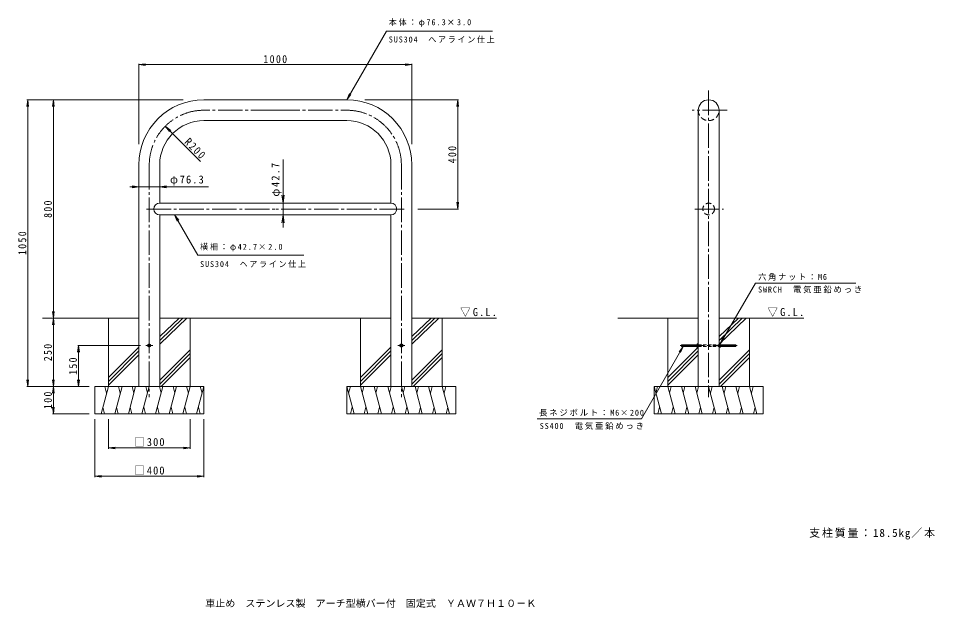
# Model space of a CAD drawing. Units: millimetres, scale not verified. Extents: x -1548 to 1810, y -1348 to 811.
import ezdxf
from ezdxf.enums import TextEntityAlignment as Align

# ---------------------------------------------------------------- set-up
doc = ezdxf.new("R2010")
doc.units = ezdxf.units.MM
doc.header["$LTSCALE"] = 10
for name, pattern in [('CHAIN2', [12, 9, -1, 1, -1]), ('DASHED1', [1.8, 1.2, -0.6]), ('DASHED2', [3, 2, -1])]:
    doc.linetypes.add(name, pattern=pattern)
for name, color, linetype, lineweight in [('C-0', 7, 'CHAIN2', 9), ('C-2', 3, 'Continuous', 9), ('C-4', 7, 'Continuous', 9), ('C-5', 7, 'Continuous', 9), ('C-E', 6, 'Continuous', 5)]:
    doc.layers.add(name, color=color, linetype=linetype, lineweight=lineweight)
doc.layers.add('F-F', color=2, linetype='Continuous')
doc.styles.add('ＭＳ ゴシック', font='')
doc.styles.get('ＭＳ ゴシック').set_extended_font_data('MS Gothic')

msp = doc.modelspace()

# ---------------------------------------------------------------- linework, layer by layer
at = {"layer": 'C-0'}
for p, q in [((981.85, 546.27), (981.85, -576.39)), ((-606.12, 474.4), (-867.97, 474.4)), ((-606.12, 474.4), (-344.27, 474.4)), ((1049.19, 474.4), (921.67, 474.4)), ((-1067.97, 274.4), (-1067.97, -576.39)), ((-144.27, 274.4), (-144.27, -576.39)), ((-1077.97, 112.55), (-606.12, 112.55)), ((-134.27, 112.55), (-606.12, 112.55)), ((931.74, 112.55), (1035.84, 112.55)), ((-1080.35, -387.45), (-1055.45, -387.45)), ((-131.89, -387.45), (-156.79, -387.45)), ((876.85, -387.45), (1086.85, -387.45))]:
    msp.add_line(p, q, dxfattribs=at)
for centre, start, end in [((-867.97, 274.4), 90, 180), ((-344.27, 274.4), 0, 90)]:
    msp.add_arc(centre, 200, start, end, dxfattribs=at)
at = {"layer": 'C-2'}
for p, q in [((-867.97, 512.55), (-606.12, 512.55)), ((-344.27, 512.55), (-606.12, 512.55)), ((943.7, 474.4), (943.7, -287.45)), ((1020, 474.4), (1020, -287.45)), ((-867.97, 436.25), (-606.12, 436.25)), ((-344.27, 436.25), (-606.12, 436.25)), ((-1106.12, 274.4), (-1106.12, -287.45)), ((-1029.82, 274.4), (-1029.82, 133.9)), ((-182.42, 274.4), (-182.42, 133.9)), ((-106.12, 274.4), (-106.12, -287.45)), ((-1029.82, 133.9), (-606.12, 133.9)), ((-182.42, 133.9), (-606.12, 133.9)), ((-1029.82, 91.2), (-606.12, 91.2)), ((-182.42, 91.2), (-606.12, 91.2)), ((-182.42, 91.2), (-182.42, -287.45)), ((-1106.12, -287.45), (-1106.12, -537.45)), ((-182.42, -287.45), (-182.42, -537.45)), ((-106.12, -287.45), (-106.12, -537.45)), ((943.7, -287.45), (943.7, -537.45)), ((943.7, -287.45), (943.7, -537.45)), ((1020, -287.45), (1020, -537.45)), ((1020, -287.45), (1020, -537.45)), ((-1067.98, -381.7), (-1072.98, -384.59)), ((-1072.98, -384.59), (-1072.98, -390.32)), ((-1067.98, -393.2), (-1072.98, -390.32)), ((-1067.98, -393.2), (-1062.98, -390.32)), ((-144.26, -393.2), (-149.26, -390.32)), ((-144.26, -381.7), (-139.26, -384.59)), ((-144.26, -393.2), (-139.26, -390.32)), ((-139.26, -384.59), (-139.26, -390.32)), ((881.85, -384.99), (882.39, -384.45)), ((881.85, -384.99), (881.85, -389.91)), ((938.7, -384.99), (881.85, -384.99)), ((881.85, -389.91), (882.39, -390.45)), ((938.7, -389.91), (881.85, -389.91)), ((882.39, -384.45), (882.39, -390.45)), ((938.7, -384.45), (882.39, -384.45)), ((938.7, -390.45), (882.39, -390.45)), ((938.7, -383.15), (938.7, -391.76)), ((939.19, -381.7), (943.7, -381.7)), ((939.19, -384.59), (943.7, -384.59)), ((939.19, -390.32), (943.7, -390.32)), ((939.19, -393.2), (943.7, -393.2)), ((1024.51, -381.7), (1020, -381.7)), ((1024.51, -384.59), (1020, -384.59)), ((1024.51, -390.32), (1020, -390.32)), ((1024.51, -393.2), (1020, -393.2)), ((1025, -383.15), (1025, -391.76)), ((1025, -384.45), (1081.31, -384.45)), ((1025, -384.99), (1081.85, -384.99)), ((1025, -389.91), (1081.85, -389.91)), ((1025, -390.45), (1081.31, -390.45)), ((1081.85, -384.99), (1081.31, -384.45)), ((1081.31, -384.45), (1081.31, -390.45)), ((1081.85, -389.91), (1081.31, -390.45)), ((1081.85, -384.99), (1081.85, -389.91))]:
    msp.add_line(p, q, dxfattribs=at)
at = {"layer": 'C-2', "linetype": 'DASHED1'}
for p, q in [((943.7, -384.45), (1020, -384.45)), ((943.7, -390.45), (1020, -390.45))]:
    msp.add_line(p, q, dxfattribs=at)
at = {"layer": 'C-2'}
for points in [[(-1029.82, 91.2), (-1029.82, -287.45), (-1029.82, -537.45)], [(-1067.98, -381.7), (-1062.98, -384.59), (-1062.98, -390.32)], [(-144.26, -381.7), (-149.26, -384.59), (-149.26, -390.32)]]:
    msp.add_lwpolyline(points, dxfattribs=at)
at = {"layer": 'C-2', "linetype": 'DASHED2'}
msp.add_circle((981.85, 112.55), 21.35, dxfattribs=at)
at = {"layer": 'C-2'}
for centre, radius in [((-1067.98, -387.45), 5), ((-1067.98, -387.45), 3), ((-144.26, -387.45), 5), ((-144.26, -387.45), 3)]:
    msp.add_circle(centre, radius, dxfattribs=at)
for centre, radius, start, end in [((-867.97, 274.4), 238.15, 90, 180), ((-344.27, 274.4), 238.15, 0, 90), ((981.85, 474.4), 38.15, 0, 180), ((-867.97, 274.4), 161.85, 90, 180), ((-344.27, 274.4), 161.85, 0, 90), ((-1029.82, 112.55), 21.35, 90, 270), ((-182.42, 112.55), 21.35, 270, 90), ((941.07, -383.15), 2.37, 142.44278, 217.55722), ((947.3, -387.45), 8.6, 160.548, 199.452), ((941.07, -391.76), 2.37, 142.44278, 217.55722), ((1022.63, -383.15), 2.37, 322.44278, 37.55722), ((1016.4, -387.45), 8.6, 340.548, 19.452), ((1022.63, -391.76), 2.37, 322.44278, 37.55722)]:
    msp.add_arc(centre, radius, start, end, dxfattribs=at)
at = {"layer": 'C-2', "linetype": 'DASHED2'}
msp.add_arc((981.85, 474.4), 38.15, 180.14683, 0, dxfattribs=at)
at = {"layer": 'C-4'}
for p, q in [((-1106.12, 641.62), (-1081.33, 644.88)), ((-1106.12, 644.62), (-1106.12, 350.61)), ((-1106.12, 641.62), (-106.12, 641.62)), ((-1106.12, 641.62), (-1081.33, 638.36)), ((-106.12, 641.62), (-130.91, 644.88)), ((-106.12, 641.62), (-130.91, 638.36)), ((-106.12, 644.62), (-106.12, 350.61)), ((-1513.44, 512.55), (-1516.71, 487.76)), ((-1516.44, 512.55), (-943.37, 512.55)), ((-1513.44, -537.45), (-1513.44, 512.55)), ((-1513.44, 512.55), (-1510.18, 487.76)), ((-1419.55, 512.55), (-1422.81, 487.76)), ((-1419.55, -287.45), (-1419.55, 512.55)), ((-1419.55, 512.55), (-1416.29, 487.76)), ((65.14, 512.55), (-277.96, 512.55)), ((62.14, 512.55), (58.87, 487.76)), ((62.14, 112.55), (62.14, 512.55)), ((62.14, 512.55), (65.4, 487.76)), ((-880.87, 287.15), (-1009.42, 415.79)), ((-577.93, 293.47), (-577.93, 45.26)), ((-1106.12, 193.72), (-1139.81, 193.72)), ((-1106.12, 193.72), (-1130.91, 196.98)), ((-1106.12, 193.72), (-1130.91, 190.46)), ((-1029.82, 193.72), (-1106.12, 193.72)), ((-1029.82, 193.72), (-1005.03, 196.98)), ((-1029.82, 193.72), (-1005.03, 190.46)), ((-1029.82, 193.72), (-850.54, 193.72)), ((-577.93, 133.9), (-581.84, 163.64)), ((-577.93, 133.9), (-574.01, 163.64)), ((62.14, 112.55), (58.87, 137.33)), ((62.14, 112.55), (65.4, 137.33)), ((-577.93, 133.9), (-574.93, 133.9)), ((65.14, 112.55), (-83.33, 112.55)), ((-577.93, 91.2), (-581.84, 61.45)), ((-577.93, 91.2), (-574.93, 91.2)), ((-577.93, 91.2), (-574.01, 61.45)), ((-1419.55, -287.45), (-1422.81, -262.67)), ((-1419.55, -287.45), (-1416.29, -262.67)), ((-1419.55, -287.45), (-1422.81, -312.24)), ((-1419.55, -537.45), (-1419.55, -287.45)), ((-1419.55, -287.45), (-1416.29, -312.24)), ((-1327.42, -387.45), (-1330.68, -412.24)), ((-1330.42, -387.45), (-1100.35, -387.45)), ((-1327.42, -537.45), (-1327.42, -387.45)), ((-1327.42, -387.45), (-1324.16, -412.24)), ((-1513.44, -537.45), (-1516.71, -512.67)), ((-1513.44, -537.45), (-1510.18, -512.67)), ((-1419.55, -537.45), (-1422.81, -512.67)), ((-1419.55, -537.45), (-1416.29, -512.67)), ((-1327.42, -537.45), (-1330.68, -512.67)), ((-1327.42, -537.45), (-1324.16, -512.67)), ((-1516.44, -537.45), (-1287.97, -537.45)), ((-1419.55, -537.45), (-1422.81, -562.24)), ((-1419.55, -637.45), (-1419.55, -537.45)), ((-1419.55, -537.45), (-1416.29, -562.24)), ((-1419.55, -637.45), (-1422.81, -612.67)), ((-1422.55, -637.45), (-1287.97, -637.45)), ((-1419.55, -637.45), (-1416.29, -612.67)), ((-1267.97, -869.56), (-1267.97, -657.45)), ((-1217.97, -765.44), (-1217.97, -657.45)), ((-917.97, -765.44), (-917.97, -657.45)), ((-867.97, -869.56), (-867.97, -657.45)), ((-1217.97, -762.44), (-1193.18, -759.18)), ((-1217.97, -762.44), (-917.97, -762.44)), ((-1217.97, -762.44), (-1193.18, -765.71)), ((-917.97, -762.44), (-942.75, -759.18)), ((-917.97, -762.44), (-942.75, -765.71)), ((-1267.97, -866.56), (-1243.18, -863.29)), ((-1267.97, -866.56), (-867.97, -866.56)), ((-1267.97, -866.56), (-1243.18, -869.82)), ((-867.97, -866.56), (-892.75, -863.29)), ((-867.97, -866.56), (-892.75, -869.82))]:
    msp.add_line(p, q, dxfattribs=at)
at = {"layer": 'C-5'}
for p, q in [((-344.27, 512.55), (-198.83, 764.46)), ((-198.83, 764.46), (189.54, 764.47)), ((-344.27, 512.55), (-334.7, 535.64)), ((-344.27, 512.55), (-329.05, 532.38)), ((-1009.42, 415.79), (-989.59, 400.56)), ((-1009.42, 415.79), (-994.21, 395.95)), ((-974.99, 91.2), (-965.42, 68.1)), ((-974.99, 91.2), (-959.77, 71.36)), ((-974.99, 91.2), (-889.5, -55.95)), ((-501.94, -55.95), (-889.5, -55.95)), ((1024.51, -381.7), (1154.02, -159.53)), ((1154.02, -159.53), (1521.19, -159.53)), ((1024.51, -381.7), (1034.17, -358.65)), ((1024.51, -381.7), (1039.81, -361.93)), ((888.43, -390.45), (735.18, -655.82)), ((888.43, -390.45), (873.2, -410.29)), ((888.43, -390.45), (878.86, -413.55)), ((353.3, -655.82), (735.18, -655.82))]:
    msp.add_line(p, q, dxfattribs=at)
at = {"layer": 'C-E'}
for p, q in [((-1106.12, -287.45), (-1459, -287.45)), ((-1217.97, -537.45), (-1217.97, -287.45)), ((-944.72, -287.45), (-1029.82, -369.11)), ((-958.99, -287.45), (-1029.82, -354.8)), ((-1029.82, -287.45), (-182.42, -287.45)), ((-930.48, -287.45), (-1028.1, -381.7)), ((-917.97, -537.45), (-917.97, -287.45)), ((-294.27, -537.45), (-294.27, -287.45)), ((-21.02, -287.45), (-106.12, -369.11)), ((-35.29, -287.45), (-106.12, -354.8)), ((-106.12, -287.45), (203.89, -287.45)), ((-6.78, -287.45), (-104.4, -381.7)), ((5.73, -537.45), (5.73, -287.45)), ((648.79, -287.45), (943.7, -287.45)), ((831.85, -537.45), (831.85, -287.45)), ((1105.09, -287.45), (1020, -369.11)), ((1090.83, -287.45), (1020, -354.8)), ((1020, -287.45), (1330.01, -287.45)), ((1119.33, -287.45), (1021.72, -381.7)), ((1131.85, -537.45), (1131.85, -287.45)), ((-1106.64, -393.2), (-1217.97, -504.54)), ((-182.94, -393.2), (-294.27, -504.54)), ((943.18, -393.2), (831.85, -504.54)), ((-1106.12, -406.83), (-1217.97, -518.68)), ((-1106.12, -420.97), (-1217.97, -532.82)), ((-917.97, -402.99), (-1029.82, -514.84)), ((-917.97, -417.13), (-1029.82, -528.98)), ((-917.97, -431.27), (-1024.15, -537.45)), ((-182.42, -406.83), (-294.27, -518.68)), ((-182.42, -420.97), (-294.27, -532.82)), ((5.73, -402.99), (-106.12, -514.84)), ((5.73, -417.13), (-106.12, -528.98)), ((5.73, -431.27), (-100.45, -537.45)), ((943.7, -406.83), (831.85, -518.68)), ((943.7, -420.97), (831.85, -532.82)), ((1131.85, -402.99), (1020, -514.84)), ((1131.85, -417.13), (1020, -528.98)), ((1131.85, -431.27), (1025.67, -537.45)), ((-1267.97, -537.45), (-867.97, -537.45)), ((-1267.97, -637.45), (-1267.97, -537.45)), ((-1217.97, -537.45), (-1244.76, -637.45)), ((-1231.02, -537.45), (-1224.49, -561.8)), ((-1167.97, -537.45), (-1194.76, -637.45)), ((-1181.02, -537.45), (-1174.49, -561.8)), ((-1117.97, -537.45), (-1144.76, -637.45)), ((-1131.02, -537.45), (-1124.49, -561.8)), ((-1067.97, -537.45), (-1094.76, -637.45)), ((-1081.02, -537.45), (-1074.49, -561.8)), ((-1017.97, -537.45), (-1044.76, -637.45)), ((-1031.02, -537.45), (-1024.49, -561.8)), ((-967.97, -537.45), (-994.76, -637.45)), ((-981.02, -537.45), (-974.49, -561.8)), ((-917.97, -537.45), (-944.76, -637.45)), ((-931.02, -537.45), (-924.49, -561.8)), ((-867.97, -537.45), (-894.76, -637.45)), ((-881.02, -537.45), (-874.49, -561.8)), ((55.73, -537.45), (-344.27, -537.45)), ((-344.27, -537.45), (-317.47, -637.45)), ((-331.22, -537.45), (-337.74, -561.8)), ((-294.27, -537.45), (-267.47, -637.45)), ((-281.22, -537.45), (-287.74, -561.8)), ((-244.27, -537.45), (-217.47, -637.45)), ((-231.22, -537.45), (-237.74, -561.8)), ((-194.27, -537.45), (-167.47, -637.45)), ((-181.22, -537.45), (-187.74, -561.8)), ((-144.27, -537.45), (-117.47, -637.45)), ((-131.22, -537.45), (-137.74, -561.8)), ((-94.27, -537.45), (-67.47, -637.45)), ((-81.22, -537.45), (-87.74, -561.8)), ((-44.27, -537.45), (-17.47, -637.45)), ((-31.22, -537.45), (-37.74, -561.8)), ((5.73, -537.45), (32.53, -637.45)), ((18.78, -537.45), (12.26, -561.8)), ((55.73, -637.45), (55.73, -537.45)), ((1181.85, -537.45), (781.85, -537.45)), ((781.85, -537.45), (808.64, -637.45)), ((794.9, -537.45), (788.37, -561.8)), ((831.85, -537.45), (858.64, -637.45)), ((844.9, -537.45), (838.37, -561.8)), ((881.85, -537.45), (908.64, -637.45)), ((894.9, -537.45), (888.37, -561.8)), ((931.85, -537.45), (958.64, -637.45)), ((944.9, -537.45), (938.37, -561.8)), ((981.85, -537.45), (1008.64, -637.45)), ((994.9, -537.45), (988.37, -561.8)), ((1031.85, -537.45), (1058.64, -637.45)), ((1044.9, -537.45), (1038.37, -561.8)), ((1081.85, -537.45), (1108.64, -637.45)), ((1094.9, -537.45), (1088.37, -561.8)), ((1131.85, -537.45), (1158.64, -637.45)), ((1144.9, -537.45), (1138.37, -561.8)), ((1181.85, -637.45), (1181.85, -537.45)), ((-1267.97, -637.45), (-867.97, -637.45)), ((-1231.71, -637.45), (-1238.24, -613.1)), ((-1181.71, -637.45), (-1188.24, -613.1)), ((-1131.71, -637.45), (-1138.24, -613.1)), ((-1081.71, -637.45), (-1088.24, -613.1)), ((-1031.71, -637.45), (-1038.24, -613.1)), ((-981.71, -637.45), (-988.24, -613.1)), ((-931.71, -637.45), (-938.24, -613.1)), ((-881.71, -637.45), (-888.24, -613.1)), ((55.73, -637.45), (-344.27, -637.45)), ((-330.52, -637.45), (-324, -613.1)), ((-280.52, -637.45), (-274, -613.1)), ((-230.52, -637.45), (-224, -613.1)), ((-180.52, -637.45), (-174, -613.1)), ((-130.52, -637.45), (-124, -613.1)), ((-80.52, -637.45), (-74, -613.1)), ((-30.52, -637.45), (-24, -613.1)), ((19.48, -637.45), (26, -613.1)), ((1181.85, -637.45), (781.85, -637.45)), ((795.59, -637.45), (802.12, -613.1)), ((845.59, -637.45), (852.12, -613.1)), ((895.59, -637.45), (902.12, -613.1)), ((945.59, -637.45), (952.12, -613.1)), ((995.59, -637.45), (1002.12, -613.1)), ((1045.59, -637.45), (1052.12, -613.1)), ((1095.59, -637.45), (1102.12, -613.1)), ((1145.59, -637.45), (1152.12, -613.1))]:
    msp.add_line(p, q, dxfattribs=at)
for points in [[(-867.97, -637.45), (-867.97, -540.66), (-867.97, -537.45)], [(-344.27, -637.45), (-344.27, -540.66), (-344.27, -537.45)], [(781.85, -637.45), (781.85, -540.66), (781.85, -537.45)]]:
    msp.add_lwpolyline(points, dxfattribs=at)

# ---------------------------------------------------------------- texts
at = {"layer": 'C-4', "color": 2, "char_height": 29.33, "attachment_point": 7, "style": 'ＭＳ ゴシック'}
for s, insert in [('\\T1.28;\\W0.9;1000', (-649.87, 646.62)), ('\\T1.22;\\W0.95;φ76.3', (-991.78, 198.18)), ('\\T1.21;\\W0.95;□300', (-1122.97, -756.44)), ('\\T1.21;\\W0.95;□400', (-1122.97, -860.56))]:
    msp.add_mtext(s, dxfattribs=dict(at, insert=insert))
for s, insert, rotation in [('\\T1.28;\\W0.9;R200', (-941.68, 354.99), 315), ('\\T1.27;\\W0.9;400', (57.14, 280.05), 90), ('\\T1.22;\\W0.95;φ42.7', (-582.93, 158.1), 90), ('\\T1.27;\\W0.9;800', (-1424.55, 80.05), 90), ('\\T1.28;\\W0.9;1050', (-1518.44, -56.2), 90), ('\\T1.27;\\W0.9;250', (-1424.55, -444.95), 90), ('\\T1.27;\\W0.9;150', (-1332.42, -494.95), 90), ('\\T1.27;\\W0.9;100', (-1424.55, -619.95), 90)]:
    msp.add_mtext(s, dxfattribs=dict(at, insert=insert, rotation=rotation))
at = {"layer": 'C-5', "char_height": 21.99, "attachment_point": 7, "style": 'ＭＳ ゴシック'}
for s, insert in [('\\T1.25;\\W0.95;本体：φ76.3×3.0', (-190.46, 779.87)), ('\\T1.22;\\W0.95;SUS304\u3000ヘアライン仕上', (-190.46, 720.13)), ('\\T1.25;\\W0.95;横柵：φ42.7×2.0', (-881.94, -42.81)), ('\\T1.22;\\W0.95;SUS304\u3000ヘアライン仕上', (-881.94, -102.55)), ('\\T1.19;六角ナット：M6', (1162.8, -149.67)), ('\\T1.21;SWRCH\u3000電気亜鉛めっき', (1162.8, -196)), ('\\T1.21;長ネジボルト：M6×200', (360.32, -647.07)), ('\\T1.21;SS400\u3000電気亜鉛めっき', (362.82, -695.68))]:
    msp.add_mtext(s, dxfattribs=dict(at, insert=insert))
at = {"layer": 'C-5', "color": 2, "char_height": 29.33, "attachment_point": 7, "style": 'ＭＳ ゴシック'}
for s, insert in [('\\T1.22;\\W0.95;▽G.L.', (71.24, -282.23)), ('\\T1.22;\\W0.95;▽G.L.', (1197.36, -282.23)), ('\\T1.17;支柱質量：18.5kg／本', (1350.29, -1098.11))]:
    msp.add_mtext(s, dxfattribs=dict(at, insert=insert))
at = {"layer": 'F-F', "style": 'ＭＳ ゴシック', "width": 1.05}
msp.add_text('車止め\u3000ステンレス製\u3000アーチ型横バー付\u3000固定式\u3000ＹＡＷ７Ｈ１０－Ｋ', height=25.66, dxfattribs=at).set_placement((-862.84, -1352.41), align=Align.BOTTOM_LEFT)

doc.saveas('drawing.dxf')
